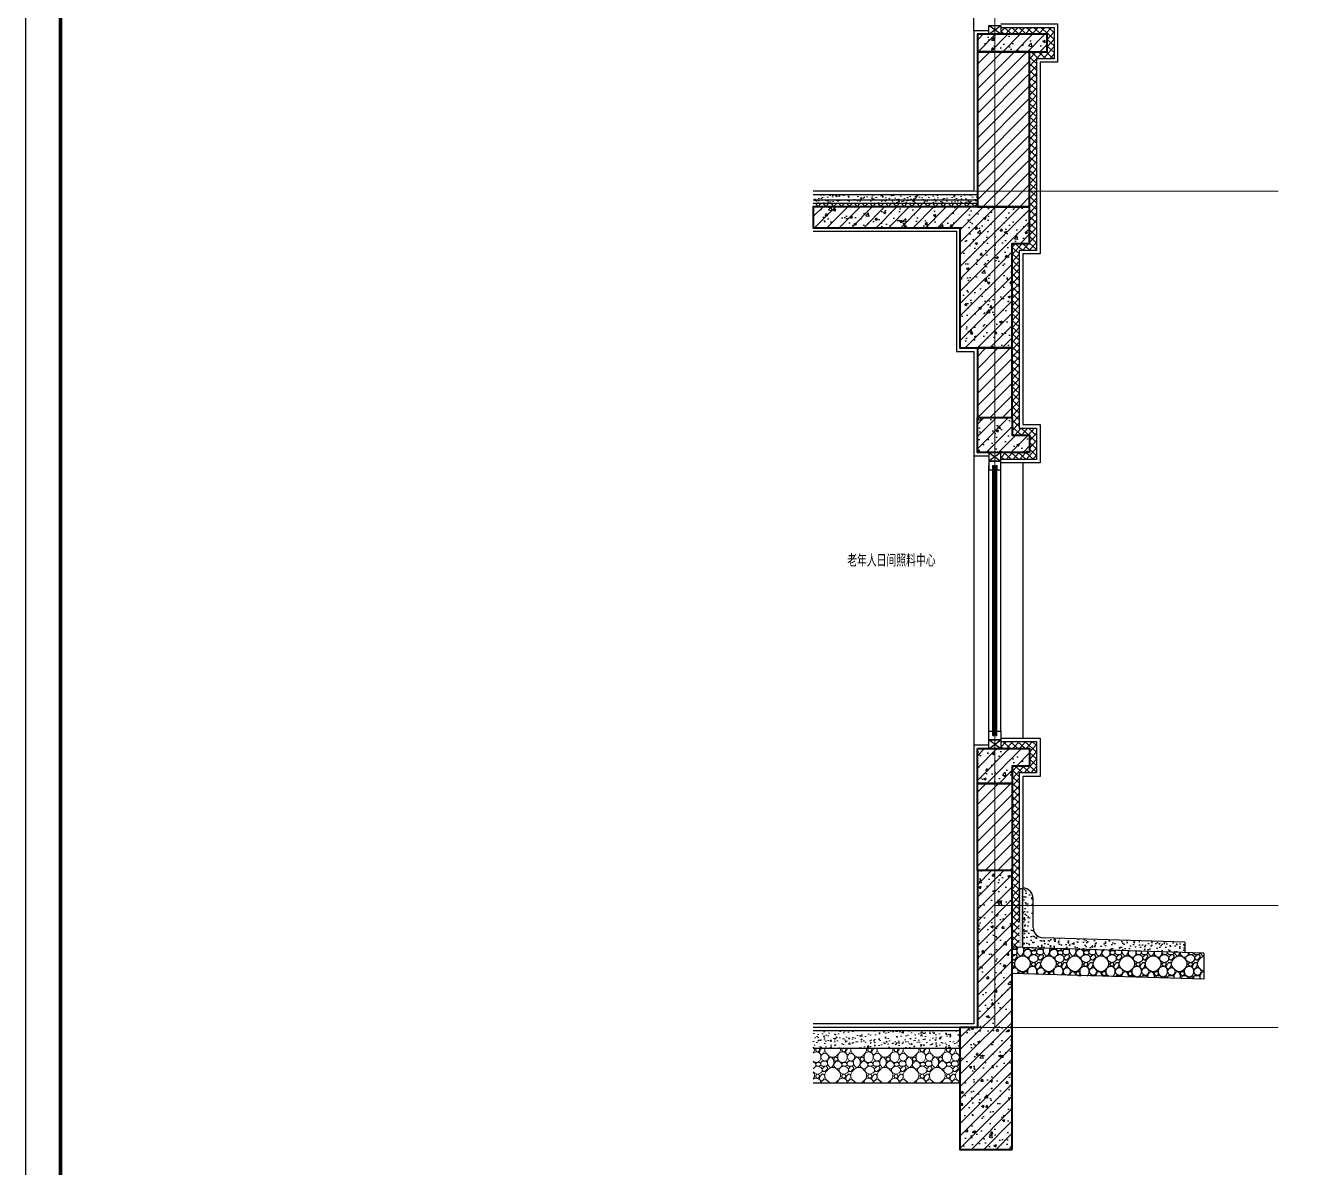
# Model space of a CAD drawing. Extents: x 1188826 to 1909461, y 608442 to 1651179.
# Drawn here: x 1329296 to 1336641, y 625888 to 632441 of the extents above; entities that cross this region are included whole.
import ezdxf

# ---------------------------------------------------------------- set-up
doc = ezdxf.new("R2010")
doc.units = 0
doc.header["$LTSCALE"] = 1000
doc.header["$MEASUREMENT"] = 0
doc.linetypes.add('ACAD_ISO10W100', pattern=[18.5, 12, -3, 0.5, -3])
doc.linetypes.add('DOTE', pattern=[2.42, 2, -0.2, 0.02, -0.2])
for name, color, linetype, lineweight in [('3-大样填充', 8, 'Continuous', 5), ('DOTE', 19, 'DOTE', 9), ('PUB_HATCH', 8, 'Continuous', 9), ('WALL', 9, 'Continuous', 40)]:
    doc.layers.add(name, color=color, linetype=linetype, lineweight=lineweight)
for name, color, linetype in [('A-HATH(填充)', 8, 'Continuous'), ('A-LM-HA(填充)', 8, 'Continuous'), ('A-LM-W(窗框)', 146, 'Continuous'), ('A-WA-I(保温层)', 40, 'Continuous'), ('A-WA-M(面层)', 43, 'Continuous'), ('PUB_TEXT', 4, 'Continuous'), ('图框', 140, 'Continuous'), ('辅助线', 251, 'Continuous')]:
    doc.layers.add(name, color=color, linetype=linetype)
doc.styles.add('TXT', font='simplex.shx', dxfattribs={"width": 0.8, "bigfont": 'hztxt.shx'})
pattern_1 = [(45, (30508.1, 0), (-35.355339, 35.355339), []), (50, (30508.1, 0), (143.4520365, -12.550427), [15, -165]), (355, (30508.1, 0), (-27.750267, 150.438427), [12, -132]), (100.4514, (30520.06, -1.05), (115.701876, 137.887908), [12.748038, -140.228422]), (46.1842, (30508.1, 40), (213.44821, -33.103803), [22.5, -247.5]), (96.6356, (30525.89, 37.24), (186.93254, 194.823574), [19.122058, -210.3426]), (351.1842, (30508.1, 40), (186.93239, 194.82372), [18, -198]), (21, (30528.1, 30), (119.38141, -80.523778), [15, -165]), (326, (30528.1, 30), (48.663066, 145.030009), [12, -132]), (71.4514, (30538.05, 23.29), (168.044526, 64.5061), [12.748038, -140.228422]), (37.5, (30508.1, 0), (2.431971, 66.5787708), [0, -130.4, 0, -134, 0, -132.5]), (7.5, (30508.1, 0), (52.6139075, 78.8823424), [0, -76.4, 0, -127.4, 0, -50.5]), (327.5, (30463.5, 0), (106.7644872, -4.5109743), [0, -50, 0, -156, 0, -207]), (317.5, (30443.5, 0), (116.637234, 20.0209965), [0, -65, 0, -103.6, 0, -147])]

msp = doc.modelspace()

# ---------------------------------------------------------------- hatches: boundary and pattern name
at = {"layer": '3-大样填充'}
h = msp.add_hatch(dxfattribs=at)
h.set_pattern_fill('粉刷', color=256, scale=10)
h.set_pattern_definition([(37.5, (60758.365, 1168323.02), (-1.25986716, 38.5364754), [0, -30.4, 0, -34, 0, -32.5]), (7.5, (60758.365, 1168323.02), (35.3955341, 56.4429213), [0, -16.4, 0, -27.4, 0, -10.5]), (327.5, (60733.765, 1168323.02), (62.2828372, 0.1131811), [0, -10, 0, -36, 0, -47]), (317.5, (60733.765, 1168323.02), (60.122532, 17.5535113), [0, -5, 0, -23.6, 0, -27])])
h.paths.add_polyline_path([(1334758.7, 631421.1), (1334758.7, 631441.1), (1333816.9, 631441.1), (1333816.9, 631421.1)])
h = msp.add_hatch(dxfattribs=at)
h.set_pattern_fill('ANSI37,_O', color=256, scale=20)
h.set_pattern_definition([(45, (60758.365, 1168333.02), (-22.4506403, 22.4506403), []), (135, (60758.365, 1168333.02), (-22.4506403, -22.4506403), [])])
h.paths.add_polyline_path([(1334758.7, 631401.1), (1334758.7, 631421.1), (1333816.9, 631421.1), (1333816.9, 631401.1)])
at = {"layer": 'A-HATH(填充)'}
h = msp.add_hatch(dxfattribs=at)
h.set_pattern_fill('钢筋混凝土', color=256, scale=20, style=0)
h.set_pattern_definition(pattern_1)
h.paths.add_polyline_path([(1335158.7, 632391.1), (1334758.7, 632391.1), (1334758.7, 632291.1), (1335158.7, 632291.1)])
h = msp.add_hatch(dxfattribs=at)
h.set_pattern_fill('钢筋混凝土', color=256, scale=20, style=0)
h.set_pattern_definition(pattern_1)
h.paths.add_polyline_path([(1335058.7, 631401.1), (1333816.9, 631401.1), (1333816.9, 631281.1), (1334658.7, 631281.1), (1334658.7, 630591.1), (1334958.7, 630591.1), (1334958.7, 631191.1), (1335058.7, 631191.1)])
h = msp.add_hatch(dxfattribs=at)
h.set_pattern_fill('钢筋混凝土', color=256, scale=20, style=0)
h.set_pattern_definition([(45, (19277.707, 0), (-35.355339, 35.355339), []), (50, (19277.71, 0), (143.4520365, -12.550427), [15, -165]), (355, (19277.7, 0), (-27.750267, 150.438427), [12, -132]), (100.4514, (19289.66, -1.05), (115.701876, 137.887908), [12.748038, -140.228422]), (46.1842, (19277.7, 40), (213.44821, -33.103803), [22.5, -247.5]), (96.6356, (19295.5, 37.24), (186.93254, 194.823574), [19.122058, -210.3426]), (351.1842, (19277.7, 40), (186.93239, 194.82372), [18, -198]), (21, (19297.71, 30), (119.38141, -80.523778), [15, -165]), (326, (19297.7, 30), (48.663066, 145.030009), [12, -132]), (71.4514, (19307.66, 23.29), (168.044526, 64.5061), [12.748038, -140.228422]), (37.5, (19277.707, 0), (2.431971, 66.5787708), [0, -130.4, 0, -134, 0, -132.5]), (7.5, (19277.71, 0), (52.6139075, 78.8823424), [0, -76.4, 0, -127.4, 0, -50.5]), (327.5, (19233.107, 0), (106.7644872, -4.5109743), [0, -50, 0, -156, 0, -207]), (317.5, (19213.11, 0), (116.637234, 20.0209965), [0, -65, 0, -103.6, 0, -147])])
h.paths.add_polyline_path([(1335058.7, 629991.1), (1334758.7, 629991.1), (1334758.7, 630191.1), (1334958.7, 630191.1), (1334958.7, 630091.1), (1335058.7, 630091.1)])
h = msp.add_hatch(dxfattribs=at)
h.set_pattern_fill('钢筋混凝土', color=256, scale=20, style=0)
h.set_pattern_definition([(45, (52530.59, -7399.71), (-35.355339, 35.355339), []), (50, (52530.59, -7399.71), (143.452037, -12.550427), [15, -165]), (355, (52530.59, -7399.71), (-27.750267, 150.438427), [12, -132]), (100.4514, (52542.55, -7400.76), (115.701876, 137.887908), [12.748038, -140.228422]), (46.1842, (52530.6, -7359.71), (213.44821, -33.103803), [22.5, -247.5]), (96.6356, (52548.38, -7362.47), (186.93254, 194.823574), [19.122058, -210.3426]), (351.1842, (52530.6, -7359.71), (186.93239, 194.82372), [18, -198]), (21, (52550.59, -7369.71), (119.38141, -80.523778), [15, -165]), (326, (52550.59, -7369.71), (48.663066, 145.030009), [12, -132]), (71.4514, (52560.54, -7376.42), (168.044526, 64.5061), [12.748038, -140.228422]), (37.5, (52530.59, -7399.71), (2.431971, 66.5787708), [0, -130.4, 0, -134, 0, -132.5]), (7.5, (52530.59, -7399.71), (52.6139075, 78.8823424), [0, -76.4, 0, -127.4, 0, -50.5]), (327.5, (52485.99, -7399.71), (106.7644872, -4.5109743), [0, -50, 0, -156, 0, -207]), (317.5, (52465.99, -7399.71), (116.637234, 20.0209965), [0, -65, 0, -103.6, 0, -147])])
h.paths.add_polyline_path([(1334758.7, 628291.4), (1335058.7, 628291.4), (1335058.7, 628191.4), (1334958.7, 628191.4), (1334958.7, 628091.4), (1334758.7, 628091.4)])
h = msp.add_hatch(dxfattribs=at)
h.set_pattern_fill('钢筋混凝土', color=256, scale=20, style=0)
h.set_pattern_definition([(45, (0, 0), (-35.355339, 35.355339), []), (50, (0, 0), (143.4520365, -12.550427), [15, -165]), (355, (0, 0), (-27.750267, 150.438427), [12, -132]), (100.4514, (11.95, -1.05), (115.701876, 137.887908), [12.748038, -140.228422]), (46.1842, (0, 40), (213.44821, -33.103803), [22.5, -247.5]), (96.6356, (17.79, 37.24), (186.93254, 194.823574), [19.122058, -210.3426]), (351.1842, (0, 40), (186.93239, 194.82372), [18, -198]), (21, (20, 30), (119.38141, -80.523778), [15, -165]), (326, (20, 30), (48.663066, 145.030009), [12, -132]), (71.4514, (29.95, 23.29), (168.044526, 64.506099), [12.748038, -140.228422]), (37.5, (0, 0), (2.431971, 66.5787708), [0, -130.4, 0, -134, 0, -132.5]), (7.5, (0, 0), (52.6139075, 78.8823424), [0, -76.4, 0, -127.4, 0, -50.5]), (327.5, (-44.6, 0), (106.7644872, -4.5109743), [0, -50, 0, -156, 0, -207]), (317.5, (-64.6, 0), (116.637234, 20.0209965), [0, -65, 0, -103.6, 0, -147])])
h.paths.add_polyline_path([(1334958.7, 625991.1), (1334958.7, 627591.1), (1334758.7, 627591.1), (1334758.7, 626691.1), (1334658.7, 626691.1), (1334658.7, 625991.1)])
at = {"layer": 'A-LM-HA(填充)'}
h = msp.add_hatch(color=256, dxfattribs=at)
h.dxf.hatch_style = 1
edge = h.paths.add_edge_path()
edge.add_arc((1335008.7, 627502.2), 15, 228.19632, 311.80368)
edge.add_line((1335018.7, 627491.1), (1335018.7, 627149.3))
edge.add_line((1335018.7, 627149.3), (1334998.7, 627149.9))
edge.add_line((1334998.7, 627149.9), (1334998.7, 627491.1))
h = msp.add_hatch(dxfattribs=at)
h.set_pattern_fill('混凝土', color=256, scale=10, style=0)
h.set_pattern_definition([(50, (672877.865, 2403576.36), (71.7260183, -6.2752135), [7.5, -82.5]), (355, (672877.865, 2403576.36), (-13.8751334, 75.2192134), [6, -66]), (100.4514, (672883.84, 2403575.84), (57.8509382, 68.9439542), [6.374019, -70.1142112]), (46.1842, (672877.865, 2403596.36), (106.724105, -16.5519014), [11.25, -123.75]), (96.6356, (672886.76, 2403594.98), (93.4662706, 97.411787), [9.561029, -105.1713]), (351.1842, (672877.87, 2403596.36), (93.4661945, 97.41186), [9, -99]), (21, (672887.865, 2403591.36), (59.6907052, -40.261889), [7.5, -82.5]), (326, (672887.865, 2403591.36), (24.3315332, 72.5150045), [6, -66]), (71.4514, (672892.84, 2403588.01), (84.0222629, 32.2530497), [6.374019, -70.1142112]), (37.5, (672877.865, 2403576.362), (1.21598553, 33.2893854), [0, -65.2, 0, -67, 0, -66.25]), (7.5, (672877.865, 2403576.362), (26.30695374, 39.4411712), [0, -38.2, 0, -63.7, 0, -25.25]), (327.5, (672855.565, 2403576.362), (53.3822436, -2.25548717), [0, -25, 0, -78, 0, -103.5]), (317.5, (672845.565, 2403576.36), (58.3186169, 10.0104982), [0, -32.5, 0, -51.8, 0, -73.5])])
edge = h.paths.add_edge_path()
edge.add_arc((1335018.7, 627431.1), 60, 360, 450, ccw=False)
edge.add_line((1335078.7, 627431.1), (1335078.7, 627265.4))
edge.add_arc((1335138.7, 627265.4), 60, 540, 628.28164)
edge.add_line((1335136.9, 627205.4), (1335948.7, 627181.1))
edge.add_line((1335948.7, 627181.1), (1335948.7, 627121.4))
edge.add_line((1335948.7, 627121.4), (1335018.7, 627149.3))
edge.add_line((1335018.7, 627149.3), (1335018.7, 627491.1))
h = msp.add_hatch(dxfattribs=at)
h.set_pattern_fill('卵石砌体', color=256, scale=20, style=0)
h.set_pattern_definition([(0, (404777.54, 2496814.71), (0, 150), [7.5, -22.5, 7.5, -112.5]), (0, (404815.04, 2496829.71), (0, 150), [7.5, -142.5]), (0, (404740.04, 2496844.71), (0, 150), [15, -135]), (0, (404702.54, 2496852.21), (0, 150), [22.5, -127.5]), (0, (404777.54, 2496859.71), (0, 150), [15, -15, 22.5, -97.5]), (0, (404770.04, 2496882.21), (0, 150), [22.5, -127.5]), (0, (404732.54, 2496889.71), (0, 150), [22.5, -52.5, 22.5, -52.5]), (0, (404702.54, 2496912.21), (0, 150), [22.5, -7.5, 7.5, -112.5]), (0, (404800.04, 2496927.21), (0, 150), [7.5, -142.5]), (0, (404770.04, 2496942.21), (0, 150), [15, -135]), (90, (404672.54, 2496949.71), (-150, 9e-15), [15, -135]), (90, (404687.54, 2496844.71), (-150, 9e-15), [7.5, -15, 22.5, -105]), (90, (404725.04, 2496859.71), (-150, 9e-15), [30, -7.5, 7.5, -105]), (90, (404747.54, 2496897.21), (-150, 9e-15), [22.5, -127.5]), (90, (404755.04, 2496829.71), (-150, 9e-15), [15, -135]), (90, (404762.54, 2496949.71), (-150, 9e-15), [15, -135]), (90, (404770.04, 2496859.71), (-150, 9e-15), [15, -75, 7.5, -52.5]), (90, (404792.54, 2496934.71), (-150, 9e-15), [7.5, -7.5, 7.5, -127.5]), (90, (404800.04, 2496867.21), (-150, 9e-15), [15, -22.5, 15, -97.5]), (90, (404807.54, 2496829.71), (-150, 9e-15), [15, -135]), (45, (404680.04, 2496829.71), (9e-15, 150), [21.21315, -42.426404, 31.8198, -116.672678]), (45, (404672.54, 2496829.71), (9e-15, 150), [21.213203, -190.91883]), (45, (404755.04, 2496844.71), (9e-15, 150), [21.213203, -190.91883]), (45, (404740.04, 2496919.71), (9e-15, 150), [21.213203, -190.91883]), (45, (404807.54, 2496844.71), (9e-15, 150), [21.213203, -190.91883]), (45, (404680.04, 2496859.71), (9e-15, 150), [10.606602, -201.52542]), (45, (404695.04, 2496904.71), (9e-15, 150), [10.606602, -201.52542]), (45, (404710.04, 2496852.21), (9e-15, 150), [10.606602, -201.52542]), (45, (404725.04, 2496904.71), (9e-15, 150), [10.606602, -201.52542]), (45, (404770.04, 2496874.71), (9e-15, 150), [10.606602, -201.52542]), (45, (404770.04, 2496957.21), (9e-15, 150), [10.606602, -201.52542]), (45, (404785.04, 2496942.21), (9e-15, 150), [10.606602, -201.52542]), (45, (404792.54, 2496859.71), (9e-15, 150), [10.606602, -201.52542]), (45, (404800.04, 2496822.21), (9e-15, 150), [10.606602, -201.52542]), (45, (404800.04, 2496882.21), (9e-15, 150), [10.606602, -201.52542]), (45, (404800.04, 2496957.21), (9e-15, 150), [10.606602, -201.52542]), (45, (404807.54, 2496927.21), (9e-15, 150), [10.606602, -201.52542]), (135, (404777.54, 2496942.21), (-150, 9e-15), [10.606602, -201.52542]), (135, (404792.54, 2496957.21), (-150, 9e-15), [10.606602, -201.52542]), (135, (404800.04, 2496927.21), (-150, 9e-15), [10.606602, -201.52542]), (135, (404822.54, 2496957.21), (-150, 9e-15), [10.606602, -201.52542]), (135, (404747.54, 2496904.71), (-150, 9e-15), [10.606602, -201.52542]), (135, (404732.54, 2496889.71), (-150, 9e-15), [10.606602, -201.52542]), (135, (404687.54, 2496852.21), (-150, 9e-15), [10.606602, -201.52542]), (135, (404702.54, 2496852.21), (-150, 9e-15), [10.606602, -201.52542]), (135, (404717.54, 2496904.71), (-150, 9e-15), [10.606602, -201.52542]), (135, (404687.54, 2496882.21), (-150, 9e-15), [10.606602, -201.52542]), (135, (404777.54, 2496859.71), (-150, 9e-15), [10.606602, -201.52542]), (135, (404800.04, 2496874.71), (-150, 9e-15), [10.606602, -201.52542]), (135, (404807.54, 2496844.71), (-150, 9e-15), [10.606602, -201.52542]), (135, (404807.54, 2496859.71), (-150, 9e-15), [10.606602, -201.52542]), (135, (404815.04, 2496829.71), (-150, 9e-15), [10.606602, -201.52542]), (135, (404695.04, 2496919.71), (-150, 9e-15), [21.213203, -190.91883]), (135, (404770.04, 2496874.71), (-150, 9e-15), [21.213203, -190.91883]), (135, (404762.54, 2496822.21), (-150, 9e-15), [53.033008, -159.099024]), (26.5650512, (404672.54, 2496889.71), (149.9999994, 1.2e-06), [16.77, -318.64018]), (26.5650512, (404695.04, 2496844.71), (149.9999994, 1.2e-06), [16.77, -318.64018]), (26.5650512, (404725.04, 2496912.21), (149.9999994, 1.2e-06), [16.77, -318.64018]), (26.5650512, (404785.04, 2496814.71), (149.9999994, 1.2e-06), [16.77, -318.64018]), (26.5650512, (404762.54, 2496852.21), (149.9999994, 1.2e-06), [16.77, -318.64018]), (26.5650512, (404777.54, 2496882.21), (149.9999994, 1.2e-06), [16.77, -318.64018]), (26.5650512, (404755.04, 2496934.71), (149.9999994, 1.2e-06), [16.77, -318.64018]), (26.5650512, (404807.54, 2496927.21), (149.9999994, 1.2e-06), [16.77, -318.64018]), (63.4349488, (404687.54, 2496889.71), (1e-07, 150), [16.77, -318.64018]), (63.4349488, (404687.54, 2496897.21), (1e-07, 150), [16.77, -318.64018]), (63.4349488, (404747.54, 2496919.71), (1e-07, 150), [33.54, -301.87018]), (63.4349488, (404800.04, 2496912.21), (1e-07, 150), [16.77, -318.64018]), (63.4349488, (404792.54, 2496889.71), (1e-07, 150), [16.77, -318.64018]), (63.4349488, (404717.54, 2496859.71), (1e-07, 150), [16.77, -318.64018]), (63.4349488, (404792.54, 2496942.21), (1e-07, 150), [16.77, -318.64018]), (63.4349488, (404815.04, 2496934.71), (1e-07, 150), [16.77, -318.64018]), (116.5650512, (404680.04, 2496934.71), (-1.2e-06, 149.9999994), [16.77, -318.64018]), (116.5650512, (404762.54, 2496814.71), (-1.2e-06, 149.9999994), [16.77, -318.64018]), (116.5650512, (404695.04, 2496912.21), (-1.2e-06, 149.9999994), [16.77, -318.64018]), (116.5650512, (404807.54, 2496897.21), (-1.2e-06, 149.9999994), [16.77, -318.64018]), (116.5650512, (404755.04, 2496889.71), (-1.2e-06, 149.9999994), [16.77, -318.64018]), (116.5650512, (404800.04, 2496919.71), (-1.2e-06, 149.9999994), [16.77, -318.64018]), (116.5650512, (404725.04, 2496889.71), (-1.2e-06, 149.9999994), [16.77, -318.64018]), (116.5650512, (404695.04, 2496859.71), (-1.2e-06, 149.9999994), [16.77, -318.64018]), (153.4349488, (404687.54, 2496927.21), (-150, 1e-07), [16.77, -318.64018]), (153.4349488, (404740.04, 2496844.71), (-150, 1e-07), [16.77, -318.64018]), (153.4349488, (404710.04, 2496912.21), (-150, 1e-07), [16.77, -318.64018]), (153.4349488, (404800.04, 2496852.21), (-150, 1e-07), [16.77, -318.64018]), (153.4349488, (404777.54, 2496814.71), (-150, 1e-07), [16.77, -318.64018]), (153.4349488, (404792.54, 2496934.71), (-150, 1e-07), [16.77, -318.64018]), (153.4349488, (404770.04, 2496882.21), (-150, 1e-07), [16.77, -318.64018]), (153.4349488, (404687.54, 2496927.21), (-150, 1e-07), [16.77, -318.64018]), (153.4349488, (404822.54, 2496889.71), (-150, 1e-07), [16.77, -318.64018]), (243.4349488, (404680.04, 2496829.71), (-1e-07, -150), [16.77, -318.64018])])
h.paths.add_polyline_path([(1336058.7, 627118.1), (1336058.7, 626968.1), (1334958.7, 627001.1), (1334958.7, 627150.2)])
at = {"layer": 'PUB_HATCH'}
h = msp.add_hatch(dxfattribs=at)
h.set_pattern_fill('多孔材料', color=256, scale=10, angle=2.86241, style=0)
h.set_pattern_definition([(47.8624052, (30528.076, 1), (-20.97382044, 18.97631373), []), (137.8624052, (30528.076, 1), (-18.97631373, -20.97382044), [])])
h.paths.add_polyline_path([(1335198.7, 632251.1), (1335198.7, 632351.1), (1335198.7, 632431.1), (1334893.7, 632431.1), (1334893.7, 632391.1), (1335158.7, 632391.1), (1335158.7, 632291.1), (1335058.7, 632291.1), (1335058.7, 631401.1), (1335058.7, 631191.1), (1334958.7, 631191.1), (1334958.7, 630591.1), (1334958.7, 630191.1), (1334958.7, 630191.1), (1334958.7, 630091.1), (1335058.7, 630091.1), (1335058.7, 629991.1), (1334893.7, 629991.1), (1334893.7, 629951.1), (1335098.7, 629951.1), (1335098.7, 630131.1), (1334998.7, 630131.1), (1334998.7, 631151.1), (1335098.7, 631151.1), (1335098.7, 632251.1)])
h = msp.add_hatch(dxfattribs=at)
h.set_pattern_fill('普通砖', color=256, scale=20, style=0)
h.set_pattern_definition([(45, (30508.1, 285.9), (-35.3553532, 35.3553532), [])])
h.paths.add_polyline_path([(1335058.7, 632291.1), (1334758.7, 632291.1), (1334758.7, 631401.1), (1335058.7, 631401.1)])
at = {"layer": 'PUB_HATCH', "linetype": 'Continuous'}
h = msp.add_hatch(dxfattribs=at)
h.set_pattern_fill('混凝土', color=256, scale=10, style=0)
h.set_pattern_definition([(50, (944723.71, 257893.11), (71.726018, -6.2752135), [7.5, -82.5]), (355, (944723.71, 257893.11), (-13.875133, 75.219213), [6, -66]), (100.4514, (944729.69, 257892.59), (57.850938, 68.943954), [6.374019, -70.114211]), (46.1842, (944723.71, 257913.11), (106.724105, -16.551901), [11.25, -123.75]), (96.6356, (944732.6, 257911.73), (93.46627, 97.411787), [9.561029, -105.1713]), (351.1842, (944723.71, 257913.11), (93.466195, 97.41186), [9, -99]), (21, (944733.71, 257908.11), (59.690705, -40.261889), [7.5, -82.5]), (326, (944733.71, 257908.11), (24.331533, 72.515005), [6, -66]), (71.4514, (944738.684, 257904.756), (84.022263, 32.25305), [6.374019, -70.114211]), (37.5, (944723.71, 257893.11), (1.2159855, 33.2893854), [0, -65.2, 0, -67, 0, -66.25]), (7.5, (944723.71, 257893.11), (26.3069537, 39.4411712), [0, -38.2, 0, -63.7, 0, -25.25]), (327.5, (944701.41, 257893.11), (53.3822436, -2.2554872), [0, -25, 0, -78, 0, -103.5]), (317.5, (944691.41, 257893.11), (58.318617, 10.0104982), [0, -32.5, 0, -51.8, 0, -73.5])])
h.paths.add_polyline_path([(1334758.7, 631441.1), (1334758.7, 631471.1), (1333816.9, 631471.1), (1333816.9, 631441.1)])
at = {"layer": 'PUB_HATCH'}
h = msp.add_hatch(dxfattribs=at)
h.set_pattern_fill('普通砖', color=256, scale=20, style=0)
h.set_pattern_definition([(45, (19277.707, 35.9), (-35.3553532, 35.3553532), [])])
h.paths.add_polyline_path([(1334758.7, 630191.1), (1334958.7, 630191.1), (1334958.7, 630591.1), (1334758.7, 630591.1)])
h = msp.add_hatch(dxfattribs=at)
h.set_pattern_fill('多孔材料', color=256, scale=10, angle=2.86241, style=0)
h.set_pattern_definition([(47.8624052, (30528.076, 701), (-20.97382044, 18.97631373), []), (137.8624052, (30528.076, 701), (-18.97631373, -20.97382044), [])])
h.paths.add_polyline_path([(1334958.7, 627151.1), (1334998.7, 627149.9), (1334998.7, 628151.7), (1335098.7, 628151.7), (1335098.7, 628331.7), (1334893.7, 628331.7), (1334893.7, 628291.4), (1335058.7, 628291.4), (1335058.7, 628191.4), (1334958.7, 628191.4), (1334958.7, 628091.4)])
h = msp.add_hatch(dxfattribs=at)
h.set_pattern_fill('普通砖', color=256, scale=20, style=0)
h.set_pattern_definition([(45, (0, 35.9), (-35.3553532, 35.3553532), [])])
h.paths.add_polyline_path([(1334758.7, 628091.1), (1334958.7, 628091.1), (1334958.7, 627591.1), (1334758.7, 627591.1)])
at = {"layer": 'PUB_HATCH', "linetype": 'Continuous'}
h = msp.add_hatch(dxfattribs=at)
h.set_pattern_fill('混凝土', color=256, scale=10, style=0)
h.set_pattern_definition([(50, (853582.85, 262073.11), (71.726018, -6.2752135), [7.5, -82.5]), (355, (853582.85, 262073.11), (-13.875133, 75.219213), [6, -66]), (100.4514, (853588.825, 262072.59), (57.850938, 68.943954), [6.374019, -70.114211]), (46.1842, (853582.85, 262093.11), (106.724105, -16.551901), [11.25, -123.75]), (96.6356, (853591.74, 262091.73), (93.46627, 97.411787), [9.561029, -105.1713]), (351.1842, (853582.85, 262093.11), (93.466195, 97.41186), [9, -99]), (21, (853592.85, 262088.11), (59.690705, -40.261889), [7.5, -82.5]), (326, (853592.85, 262088.11), (24.331533, 72.5150045), [6, -66]), (71.4514, (853597.82, 262084.756), (84.022263, 32.25305), [6.374019, -70.114211]), (37.5, (853582.848, 262073.11), (1.2159855, 33.2893854), [0, -65.2, 0, -67, 0, -66.25]), (7.5, (853582.848, 262073.11), (26.3069537, 39.4411712), [0, -38.2, 0, -63.7, 0, -25.25]), (327.5, (853560.548, 262073.11), (53.3822436, -2.2554872), [0, -25, 0, -78, 0, -103.5]), (317.5, (853550.55, 262073.11), (58.318617, 10.0104982), [0, -32.5, 0, -51.8, 0, -73.5])])
h.paths.add_polyline_path([(1333816.9, 626671.1), (1333816.9, 626571.1), (1334658.7, 626571.1), (1334658.7, 626671.1)])
h = msp.add_hatch(dxfattribs=at)
h.set_pattern_fill('卵石砌体', color=256, scale=20, style=0)
h.set_pattern_definition([(0, (853687.85, 262073.11), (0, 150), [7.5, -22.5, 7.5, -112.5]), (0, (853725.35, 262088.11), (0, 150), [7.5, -142.5]), (0, (853650.35, 262103.11), (0, 150), [15, -135]), (0, (853612.85, 262110.61), (0, 150), [22.5, -127.5]), (0, (853687.85, 262118.11), (0, 150), [15, -15, 22.5, -97.5]), (0, (853680.35, 262140.61), (0, 150), [22.5, -127.5]), (0, (853642.85, 262148.11), (0, 150), [22.5, -52.5, 22.5, -52.5]), (0, (853612.85, 262170.61), (0, 150), [22.5, -7.5, 7.5, -112.5]), (0, (853710.35, 262185.61), (0, 150), [7.5, -142.5]), (0, (853680.35, 262200.61), (0, 150), [15, -135]), (90, (853582.85, 262208.11), (-150, 9e-15), [15, -135]), (90, (853597.85, 262103.11), (-150, 9e-15), [7.5, -15, 22.5, -105]), (90, (853635.35, 262118.11), (-150, 9e-15), [30, -7.5, 7.5, -105]), (90, (853657.85, 262155.61), (-150, 9e-15), [22.5, -127.5]), (90, (853665.35, 262088.11), (-150, 9e-15), [15, -135]), (90, (853672.85, 262208.11), (-150, 9e-15), [15, -135]), (90, (853680.35, 262118.11), (-150, 9e-15), [15, -75, 7.5, -52.5]), (90, (853702.85, 262193.11), (-150, 9e-15), [7.5, -7.5, 7.5, -127.5]), (90, (853710.35, 262125.61), (-150, 9e-15), [15, -22.5, 15, -97.5]), (90, (853717.85, 262088.11), (-150, 9e-15), [15, -135]), (45, (853590.35, 262088.11), (9e-15, 150), [21.21315, -42.426404, 31.8198, -116.672678]), (45, (853582.85, 262088.11), (9e-15, 150), [21.213203, -190.91883]), (45, (853665.35, 262103.11), (9e-15, 150), [21.213203, -190.91883]), (45, (853650.35, 262178.11), (9e-15, 150), [21.213203, -190.91883]), (45, (853717.85, 262103.11), (9e-15, 150), [21.213203, -190.91883]), (45, (853590.35, 262118.11), (9e-15, 150), [10.6066, -201.52542]), (45, (853605.35, 262163.11), (9e-15, 150), [10.6066, -201.52542]), (45, (853620.35, 262110.61), (9e-15, 150), [10.6066, -201.52542]), (45, (853635.35, 262163.11), (9e-15, 150), [10.6066, -201.52542]), (45, (853680.35, 262133.11), (9e-15, 150), [10.6066, -201.52542]), (45, (853680.35, 262215.61), (9e-15, 150), [10.6066, -201.52542]), (45, (853695.35, 262200.61), (9e-15, 150), [10.6066, -201.52542]), (45, (853702.85, 262118.11), (9e-15, 150), [10.6066, -201.52542]), (45, (853710.35, 262080.61), (9e-15, 150), [10.6066, -201.52542]), (45, (853710.35, 262140.61), (9e-15, 150), [10.6066, -201.52542]), (45, (853710.35, 262215.61), (9e-15, 150), [10.6066, -201.52542]), (45, (853717.85, 262185.61), (9e-15, 150), [10.6066, -201.52542]), (135, (853687.85, 262200.61), (-150, 9e-15), [10.6066, -201.52542]), (135, (853702.85, 262215.61), (-150, 9e-15), [10.6066, -201.52542]), (135, (853710.35, 262185.61), (-150, 9e-15), [10.6066, -201.52542]), (135, (853732.85, 262215.61), (-150, 9e-15), [10.6066, -201.52542]), (135, (853657.85, 262163.11), (-150, 9e-15), [10.6066, -201.52542]), (135, (853642.85, 262148.11), (-150, 9e-15), [10.6066, -201.52542]), (135, (853597.85, 262110.61), (-150, 9e-15), [10.6066, -201.52542]), (135, (853612.85, 262110.61), (-150, 9e-15), [10.6066, -201.52542]), (135, (853627.85, 262163.11), (-150, 9e-15), [10.6066, -201.52542]), (135, (853597.85, 262140.61), (-150, 9e-15), [10.6066, -201.52542]), (135, (853687.85, 262118.11), (-150, 9e-15), [10.6066, -201.52542]), (135, (853710.35, 262133.11), (-150, 9e-15), [10.6066, -201.52542]), (135, (853717.85, 262103.11), (-150, 9e-15), [10.6066, -201.52542]), (135, (853717.85, 262118.11), (-150, 9e-15), [10.6066, -201.52542]), (135, (853725.35, 262088.11), (-150, 9e-15), [10.6066, -201.52542]), (135, (853605.35, 262178.11), (-150, 9e-15), [21.213203, -190.91883]), (135, (853680.35, 262133.11), (-150, 9e-15), [21.213203, -190.91883]), (135, (853672.85, 262080.61), (-150, 9e-15), [53.03301, -159.099024]), (26.565051, (853582.85, 262148.11), (149.999999, 1e-06), [16.77, -318.64018]), (26.565051, (853605.35, 262103.11), (149.999999, 1e-06), [16.77, -318.64018]), (26.565051, (853635.35, 262170.61), (149.999999, 1e-06), [16.77, -318.64018]), (26.565051, (853695.35, 262073.11), (149.999999, 1e-06), [16.77, -318.64018]), (26.565051, (853672.85, 262110.61), (149.999999, 1e-06), [16.77, -318.64018]), (26.565051, (853687.85, 262140.61), (149.999999, 1e-06), [16.77, -318.64018]), (26.565051, (853665.35, 262193.11), (149.999999, 1e-06), [16.77, -318.64018]), (26.565051, (853717.85, 262185.61), (149.999999, 1e-06), [16.77, -318.64018]), (63.434949, (853597.85, 262148.11), (1e-07, 150), [16.77, -318.64018]), (63.434949, (853597.85, 262155.61), (1e-07, 150), [16.77, -318.64018]), (63.434949, (853657.85, 262178.11), (1e-07, 150), [33.54, -301.87018]), (63.434949, (853710.35, 262170.61), (1e-07, 150), [16.77, -318.64018]), (63.434949, (853702.85, 262148.11), (1e-07, 150), [16.77, -318.64018]), (63.434949, (853627.85, 262118.11), (1e-07, 150), [16.77, -318.64018]), (63.434949, (853702.85, 262200.61), (1e-07, 150), [16.77, -318.64018]), (63.434949, (853725.35, 262193.11), (1e-07, 150), [16.77, -318.64018]), (116.565051, (853590.35, 262193.11), (-1e-06, 149.999999), [16.77, -318.64018]), (116.565051, (853672.85, 262073.11), (-1e-06, 149.999999), [16.77, -318.64018]), (116.565051, (853605.35, 262170.61), (-1e-06, 149.999999), [16.77, -318.64018]), (116.565051, (853717.85, 262155.61), (-1e-06, 149.999999), [16.77, -318.64018]), (116.565051, (853665.35, 262148.11), (-1e-06, 149.999999), [16.77, -318.64018]), (116.565051, (853710.35, 262178.11), (-1e-06, 149.999999), [16.77, -318.64018]), (116.565051, (853635.35, 262148.11), (-1e-06, 149.999999), [16.77, -318.64018]), (116.565051, (853605.35, 262118.11), (-1e-06, 149.999999), [16.77, -318.64018]), (153.434949, (853597.85, 262185.61), (-150, 1e-07), [16.77, -318.64018]), (153.434949, (853650.35, 262103.11), (-150, 1e-07), [16.77, -318.64018]), (153.434949, (853620.35, 262170.61), (-150, 1e-07), [16.77, -318.64018]), (153.434949, (853710.35, 262110.61), (-150, 1e-07), [16.77, -318.64018]), (153.434949, (853687.85, 262073.11), (-150, 1e-07), [16.77, -318.64018]), (153.434949, (853702.85, 262193.11), (-150, 1e-07), [16.77, -318.64018]), (153.434949, (853680.35, 262140.61), (-150, 1e-07), [16.77, -318.64018]), (153.434949, (853597.85, 262185.61), (-150, 1e-07), [16.77, -318.64018]), (153.434949, (853732.85, 262148.11), (-150, 1e-07), [16.77, -318.64018]), (243.434949, (853590.35, 262088.11), (-1e-07, -150), [16.77, -318.64018])])
h.paths.add_polyline_path([(1333816.9, 626571.1), (1333816.9, 626371.1), (1334658.7, 626371.1), (1334658.7, 626571.1)])

# ---------------------------------------------------------------- linework, layer by layer
at = {"layer": '3-大样填充'}
msp.add_lwpolyline([(1335078.7, 627391.1), (1335958.7, 627391.1)], dxfattribs=at)
at = {"layer": 'A-LM-W(窗框)'}
for p, q in [((1334823.7, 632391.1), (1334893.7, 632441.1)), ((1334893.7, 632391.1), (1334823.7, 632441.1)), ((1334823.7, 629991.1), (1334893.7, 629941.1)), ((1334893.7, 629991.1), (1334823.7, 629941.1)), ((1334823.7, 628391.1), (1334823.7, 629916.1, 0)), ((1334847.7, 628366.1, 0), (1334847.7, 629916.1, 0)), ((1334853.7, 628366.1, 0), (1334853.7, 629916.1, 0)), ((1334863.7, 628366.1, 0), (1334863.7, 629916.1, 0)), ((1334869.7, 628366.1, 0), (1334869.7, 629916.1, 0)), ((1334893.7, 628391.1), (1334893.7, 629916.1, 0)), ((1334823.7, 628291.1), (1334893.7, 628341.1)), ((1334893.7, 628291.1), (1334823.7, 628341.1))]:
    msp.add_line(p, q, dxfattribs=at)
for points in [[(1334893.7, 632391.1), (1334823.7, 632391.1), (1334823.7, 632441.1), (1334893.7, 632441.1), (1334893.7, 632391.1)], [(1334893.7, 629991.1), (1334823.7, 629991.1), (1334823.7, 629941.1), (1334893.7, 629941.1), (1334893.7, 629991.1)], [(1334893.7, 628291.1), (1334823.7, 628291.1), (1334823.7, 628341.1), (1334893.7, 628341.1), (1334893.7, 628291.1)]]:
    msp.add_lwpolyline(points, dxfattribs=at)
at = {"layer": 'A-LM-W(窗框)', "elevation": 0}
for points in [[(1334893.7, 629891.1), (1334893.7, 629941.1), (1334823.7, 629941.1), (1334823.7, 629891.1), (1334847.7, 629891.1), (1334847.7, 629916.1), (1334853.7, 629916.1), (1334853.7, 629891.1), (1334863.7, 629891.1), (1334863.7, 629916.1), (1334869.7, 629916.1), (1334869.7, 629891.1)], [(1334893.7, 628391.1), (1334893.7, 628341.1), (1334823.7, 628341.1), (1334823.7, 628391.1), (1334847.7, 628391.1), (1334847.7, 628366.1), (1334853.7, 628366.1), (1334853.7, 628391.1), (1334863.7, 628391.1), (1334863.7, 628366.1), (1334869.7, 628366.1), (1334869.7, 628391.1)]]:
    msp.add_lwpolyline(points, close=True, dxfattribs=at)
at = {"layer": 'A-WA-I(保温层)'}
for points in [[(1334893.7, 632431.1), (1335198.7, 632431.1), (1335198.7, 632351.1), (1335198.7, 632351.1), (1335198.7, 632251.1), (1335098.7, 632251.1), (1335098.7, 631151.1), (1334998.7, 631151.1), (1334998.7, 630131.1), (1335098.7, 630131.1), (1335098.7, 629951.1), (1334893.7, 629951.1)], [(1334893.7, 628331.7), (1335098.7, 628331.7), (1335098.7, 628151.7), (1334998.7, 628151.7), (1334998.7, 627299.9)]]:
    msp.add_lwpolyline(points, dxfattribs=at)
at = {"layer": 'A-WA-M(面层)'}
for p, q in [((1333816.9, 631441.1, 0), (1334758.7, 631441.1, 0)), ((1333816.9, 631421.1, 0), (1334758.7, 631421.1, 0)), ((1333816.9, 631401.1, 0), (1334758.7, 631401.1, 0))]:
    msp.add_line(p, q, dxfattribs=at)
for points in [[(1334823.7, 632411.1), (1334738.7, 632411.1), (1334738.7, 631491.1), (1333816.9, 631491.1)], [(1334893.7, 632451.1), (1335218.7, 632451.1), (1335218.7, 632331.1), (1335218.7, 632331.1), (1335218.7, 632231.1), (1335118.7, 632231.1), (1335118.7, 631131.1), (1335018.7, 631131.1), (1335018.7, 630151.1), (1335118.7, 630151.1), (1335118.7, 629931.1), (1334893.7, 629931.1)], [(1333816.9, 631471.1), (1334758.7, 631471.1)], [(1333816.9, 631261.1), (1334638.7, 631261.1), (1334638.7, 630571.1), (1334738.7, 630571.1), (1334738.7, 629971.1), (1334823.7, 629971.1)], [(1334823.7, 628311.1), (1334738.7, 628311.1), (1334738.7, 626711.1), (1333816.9, 626711.1)], [(1334893.7, 628351.7), (1335118.7, 628351.7), (1335118.7, 628131.7), (1335018.7, 628131.7), (1335018.7, 627491.1)], [(1335018.7, 627149.3), (1335018.7, 627491.1)], [(1335078.7, 627265.4), (1335078.7, 627431.1)], [(1335948.7, 627181.1), (1335136.9, 627205.4)], [(1336058.7, 627118.1), (1334958.7, 627151.1)], [(1335948.7, 627181.1), (1335948.7, 627121.4)], [(1336058.7, 627118.1), (1336058.7, 626968.1)], [(1336058.7, 626968.1), (1334958.7, 627001.1)], [(1334658.7, 626691.1), (1333816.9, 626691.1)], [(1334658.7, 626671.1), (1333816.9, 626671.1)], [(1334658.7, 626571.1), (1333816.9, 626571.1)], [(1334658.7, 626371.1), (1333816.9, 626371.1)]]:
    msp.add_lwpolyline(points, dxfattribs=at)
for centre, radius, start, end in [((1335008.7, 627502.2), 15, 228.19632, 311.80368), ((1335018.7, 627431.1), 60, 0, 90), ((1335138.7, 627265.4), 60, 180, 268.28164)]:
    msp.add_arc(centre, radius, start, end, dxfattribs=at)
at = {"layer": 'DOTE', "linetype": 'ACAD_ISO10W100', "ltscale": 100}
for p, q in [((1334858.7, 640191.1), (1334858.7, 626691.1)), ((1333816.9, 631491.1), (1336485.9, 631491.1)), ((1334858.7, 627391.1), (1336485.9, 627391.1)), ((1333816.9, 626691.1), (1336485.9, 626691.1))]:
    msp.add_line(p, q, dxfattribs=at)
at = {"layer": 'WALL'}
for points in [[(1335158.7, 632391.1), (1334758.7, 632391.1), (1334758.7, 632291.1), (1335158.7, 632291.1), (1335158.7, 632391.1), (1335158.7, 632391.1), (1335158.7, 632391.1)], [(1335058.7, 629991.1), (1334758.7, 629991.1), (1334758.7, 630191.1), (1334958.7, 630191.1), (1334958.7, 630091.1), (1335058.7, 630091.1), (1335058.7, 629991.1)], [(1334958.7, 625991.1), (1334958.7, 627591.1), (1334758.7, 627591.1), (1334758.7, 626691.1), (1334658.7, 626691.1), (1334658.7, 625991.1), (1334958.7, 625991.1)]]:
    msp.add_lwpolyline(points, dxfattribs=at)
for points in [[(1335058.7, 632291.1), (1334758.7, 632291.1), (1334758.7, 631401.1), (1335058.7, 631401.1)], [(1335058.7, 631401.1), (1333816.9, 631401.1), (1333816.9, 631281.1), (1334658.7, 631281.1), (1334658.7, 630591.1), (1334958.7, 630591.1), (1334958.7, 631191.1), (1335058.7, 631191.1)], [(1334758.7, 630191.1), (1334958.7, 630191.1), (1334958.7, 630591.1), (1334758.7, 630591.1)], [(1334758.7, 628291.4), (1335058.7, 628291.4), (1335058.7, 628191.4), (1334958.7, 628191.4), (1334958.7, 628091.4), (1334758.7, 628091.4)], [(1334758.7, 628091.1), (1334958.7, 628091.1), (1334958.7, 627591.1), (1334758.7, 627591.1)]]:
    msp.add_lwpolyline(points, close=True, dxfattribs=at)
at = {"layer": '图框'}
msp.add_lwpolyline([(1329295.5, 643151.8), (1329295.5, 622131.8), (1341175.5, 622131.8), (1341175.5, 643151.8)], close=True, dxfattribs=at)
at = {"layer": '图框', "const_width": 20}
msp.add_lwpolyline([(1329495.5, 642651.8), (1329495.5, 622331.8), (1340975.5, 622331.8), (1340975.5, 642651.8)], close=True, dxfattribs=at)
at = {"layer": '辅助线'}
for points in [[(1334738.7, 632411.1), (1334738.7, 633971.4)], [(1335018.7, 629931.1), (1335018.7, 628351.7)]]:
    msp.add_lwpolyline(points, dxfattribs=at)
at = {"layer": '辅助线', "elevation": 0}
msp.add_lwpolyline([(1334738.7, 629971.1), (1334738.7, 628291.1)], dxfattribs=at)

# ---------------------------------------------------------------- texts
at = {"layer": 'PUB_TEXT', "color": 7, "style": 'TXT', "width": 0.7}
msp.add_text('老年人日间照料中心', height=70, dxfattribs=at).set_placement((1334011.5, 629336, 0))

doc.saveas('drawing.dxf')
